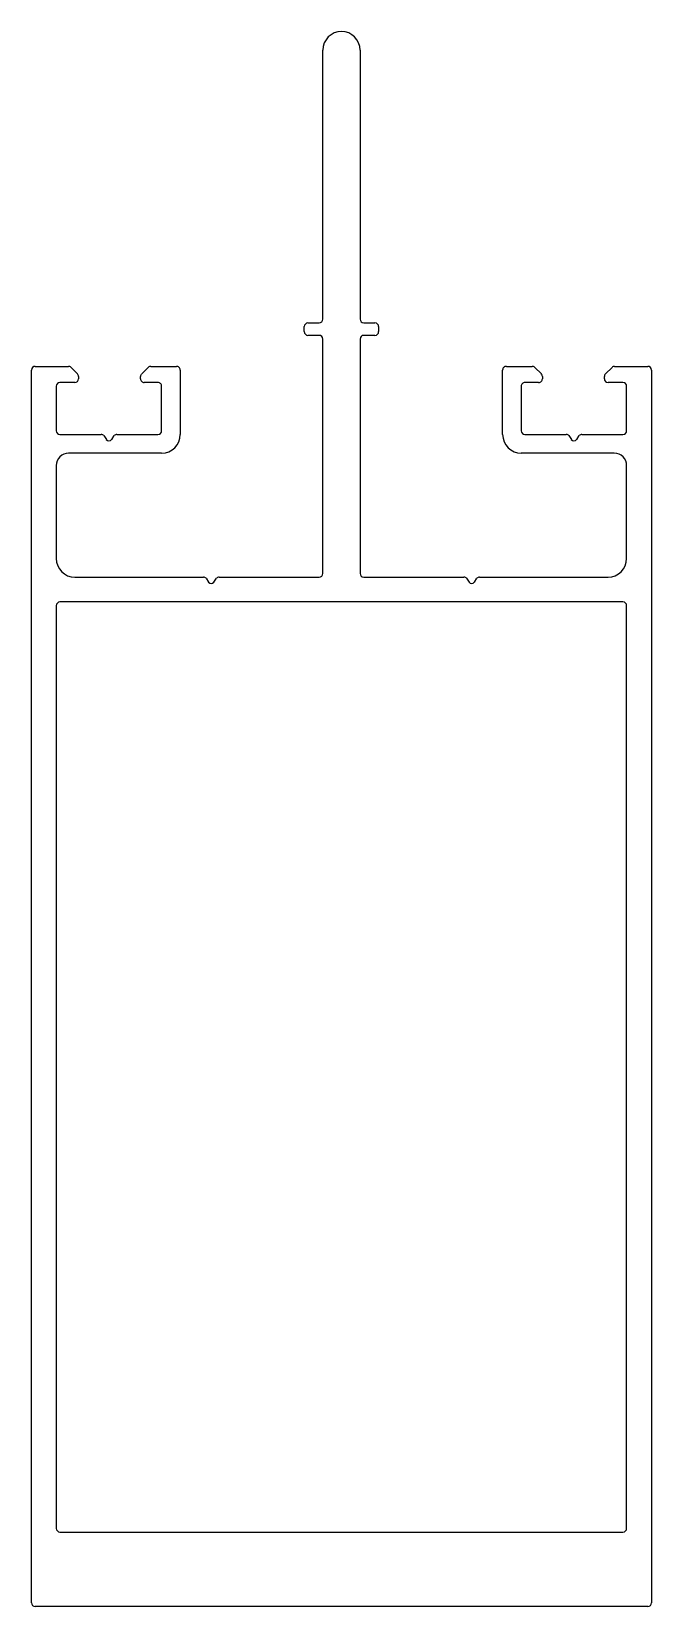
# Model space of a CAD drawing. Extents: x 882 to 932, y 445 to 572.
import ezdxf

# ---------------------------------------------------------------- set-up
doc = ezdxf.new("R2010")
doc.units = 0
doc.layers.get('0').update_dxf_attribs({"linetype": 'CONTINUOUS'})

msp = doc.modelspace()

# ---------------------------------------------------------------- linework, layer by layer
at = {"color": 0}
for p, q in [((905.5, 549.05), (905.5, 570.75)), ((908.5, 570.75), (908.5, 549.05)), ((904.3, 548.75), (905.2, 548.75)), ((908.8, 548.75), (909.7, 548.75)), ((904, 548.05), (904, 548.45)), ((905.2, 547.75), (904.3, 547.75)), ((905.5, 528.55), (905.5, 547.45)), ((908.5, 547.45), (908.5, 528.55)), ((909.7, 547.75), (908.8, 547.75)), ((910, 548.45), (910, 548.05)), ((882, 445.55), (882, 544.95)), ((882.3, 545.25), (884.98, 545.25)), ((885.19, 545.16), (885.72, 544.64)), ((890.89, 544.64), (891.42, 545.16)), ((891.63, 545.25), (893.7, 545.25)), ((894, 544.95), (894, 539.75)), ((920, 539.75), (920, 544.95)), ((920.3, 545.25), (922.38, 545.25)), ((922.59, 545.16), (923.12, 544.64)), ((928.29, 544.64), (928.82, 545.16)), ((929.03, 545.25), (931.7, 545.25)), ((932, 544.95), (932, 445.55)), ((884, 543.65), (884, 540.05)), ((885.5, 543.95), (884.3, 543.95)), ((885.8, 544.43), (885.8, 544.25)), ((890.8, 544.25), (890.8, 544.42)), ((892.2, 543.95), (891.1, 543.95)), ((892.5, 540.05), (892.5, 543.65)), ((921.5, 543.65), (921.5, 540.05)), ((922.9, 543.95), (921.8, 543.95)), ((923.2, 544.42), (923.2, 544.25)), ((928.2, 544.25), (928.2, 544.43)), ((929.7, 543.95), (928.5, 543.95)), ((930, 540.05), (930, 543.65)), ((884.3, 539.75), (887.63, 539.75)), ((887.84, 539.66), (888.04, 539.34)), ((888.47, 539.34), (888.67, 539.66)), ((888.88, 539.75), (892.2, 539.75)), ((921.8, 539.75), (925.13, 539.75)), ((925.34, 539.66), (925.54, 539.34)), ((925.97, 539.34), (926.17, 539.66)), ((926.38, 539.75), (929.7, 539.75)), ((884, 537.25), (884, 529.75)), ((892.5, 538.25), (885, 538.25)), ((929, 538.25), (921.5, 538.25)), ((930, 529.75), (930, 537.25)), ((885.5, 528.25), (895.88, 528.25)), ((896.09, 528.16), (896.29, 527.84)), ((896.72, 527.84), (896.92, 528.16)), ((897.13, 528.25), (905.2, 528.25)), ((908.8, 528.25), (916.88, 528.25)), ((917.09, 528.16), (917.29, 527.84)), ((917.72, 527.84), (917.92, 528.16)), ((918.13, 528.25), (928.5, 528.25)), ((884, 525.95), (884, 451.55)), ((929.7, 526.25), (884.3, 526.25)), ((930, 451.55), (930, 525.95)), ((884.3, 451.25), (929.7, 451.25)), ((931.7, 445.25), (882.3, 445.25))]:
    msp.add_line(p, q, dxfattribs=at)
for centre, radius, start, end in [((907, 570.75), 1.5, 360, 180), ((904.3, 548.45), 0.3, 90, 180), ((905.2, 549.05), 0.3, 270, 360), ((908.8, 549.05), 0.3, 180, 270), ((909.7, 548.45), 0.3, 0, 90), ((904.3, 548.05), 0.3, 180, 270), ((905.2, 547.45), 0.3, 0, 90), ((908.8, 547.45), 0.3, 90, 180), ((909.7, 548.05), 0.3, 270, 0), ((882.3, 544.95), 0.3, 90, 180), ((884.98, 544.95), 0.3, 45, 90), ((891.63, 544.95), 0.3, 90.0596, 135), ((893.7, 544.95), 0.3, 360, 90.0596), ((920.3, 544.95), 0.3, 89.9404, 180), ((922.38, 544.95), 0.3, 45, 89.9404), ((929.03, 544.95), 0.3, 90, 135), ((931.7, 544.95), 0.3, 360, 90), ((884.3, 543.65), 0.3, 90, 180), ((885.5, 544.25), 0.3, 270, 0), ((885.5, 544.43), 0.3, 0, 45), ((891.1, 544.42), 0.3, 135, 180), ((891.1, 544.25), 0.3, 180, 270.0983), ((892.2, 543.65), 0.3, 0, 90.0983), ((921.8, 543.65), 0.3, 89.9017, 180), ((922.9, 544.25), 0.3, 269.9017, 360), ((922.9, 544.42), 0.3, 360, 45), ((928.5, 544.43), 0.3, 135, 180), ((928.5, 544.25), 0.3, 180, 270), ((929.7, 543.65), 0.3, 360, 90), ((884.3, 540.05), 0.3, 180, 270), ((892.2, 540.05), 0.3, 270, 0), ((921.8, 540.05), 0.3, 180, 270), ((929.7, 540.05), 0.3, 270, 0), ((887.63, 539.45), 0.3, 45, 90), ((888.25, 539.55), 0.3, 225, 315), ((888.88, 539.45), 0.3, 90, 135), ((892.5, 539.75), 1.5, 270, 0), ((921.5, 539.75), 1.5, 180, 270), ((925.13, 539.45), 0.3, 45, 90), ((925.75, 539.55), 0.3, 225, 315), ((926.38, 539.45), 0.3, 90, 135), ((885, 537.25), 1, 90, 180), ((929, 537.25), 1, 0, 90), ((885.5, 529.75), 1.5, 180, 270), ((928.5, 529.75), 1.5, 270, 0), ((905.2, 528.55), 0.3, 270, 0), ((908.8, 528.55), 0.3, 180, 270), ((895.88, 527.95), 0.3, 45, 90), ((896.5, 528.05), 0.3, 225, 315), ((897.13, 527.95), 0.3, 90, 135), ((916.88, 527.95), 0.3, 45, 90), ((917.5, 528.05), 0.3, 225, 315), ((918.13, 527.95), 0.3, 90, 135), ((884.3, 525.95), 0.3, 90, 180), ((929.7, 525.95), 0.3, 360, 90), ((884.3, 451.55), 0.3, 180, 270), ((929.7, 451.55), 0.3, 270, 0), ((882.3, 445.55), 0.3, 180, 270), ((931.7, 445.55), 0.3, 270, 0)]:
    msp.add_arc(centre, radius, start, end, dxfattribs=at)

doc.saveas('drawing.dxf')
